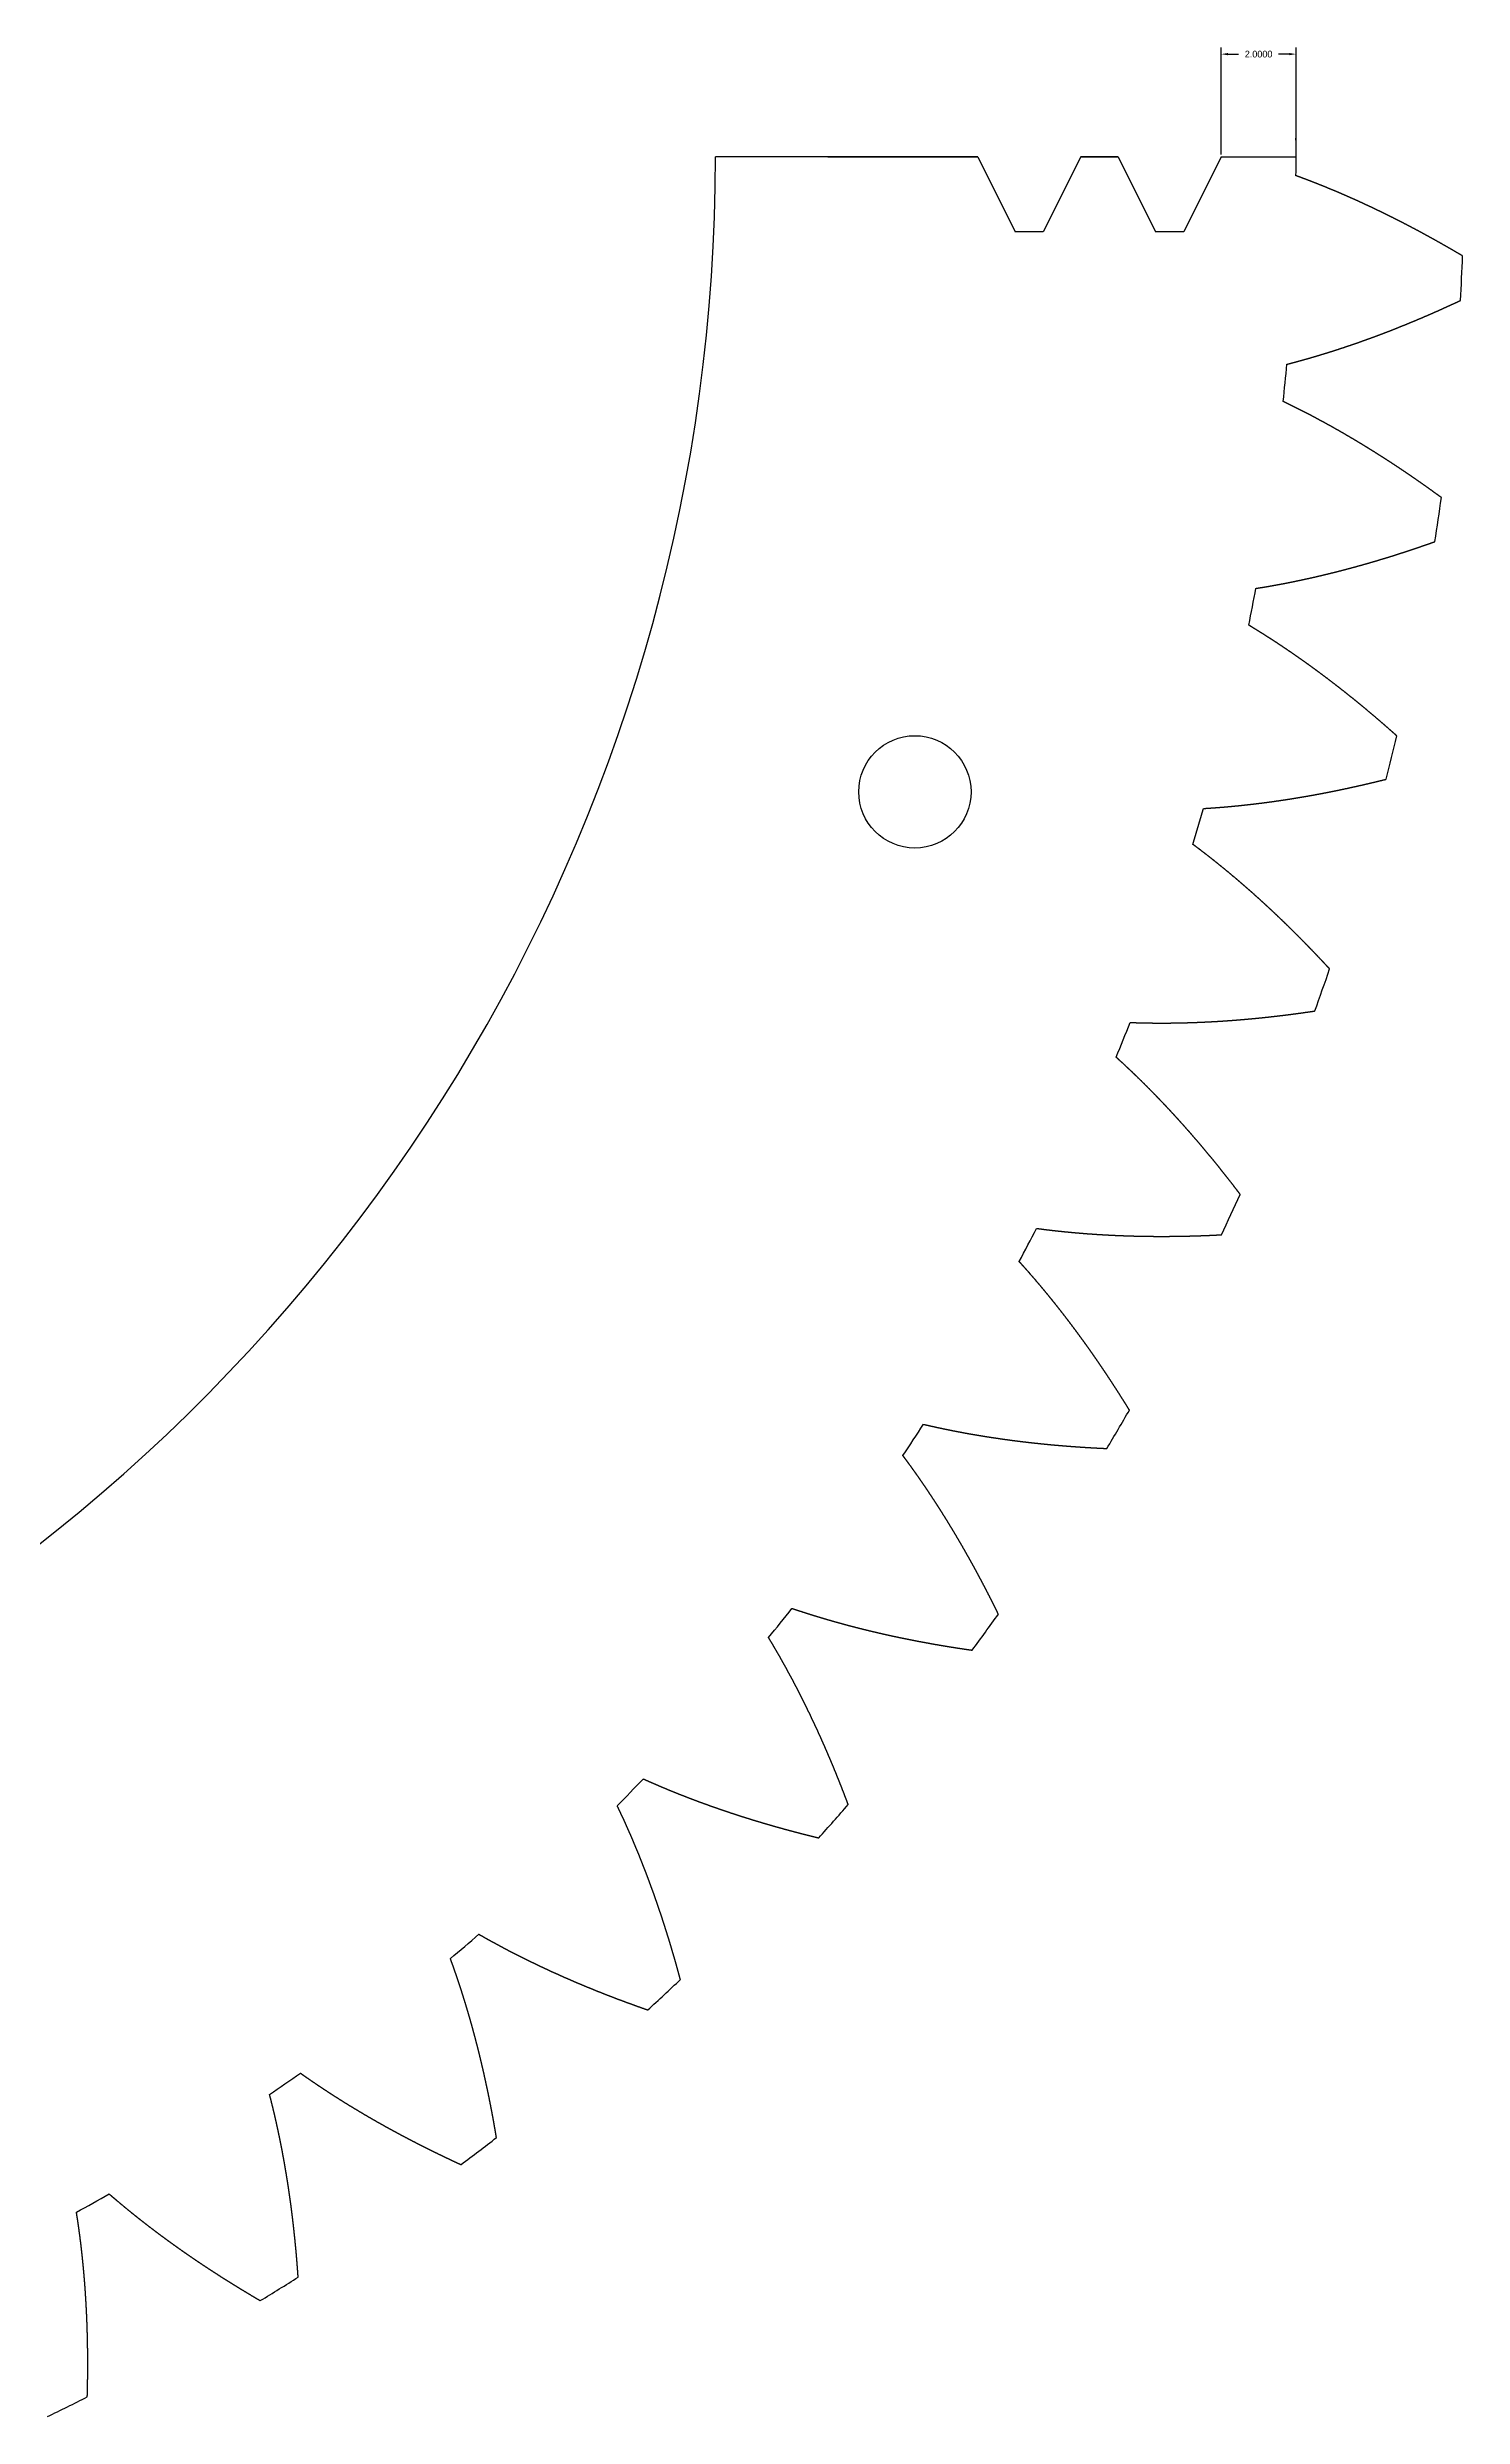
# Model space of a CAD drawing. Header units: millimetres. Extents: x -106 to 415, y -206 to 191.
# Drawn here: x 144.1 to 181.9, y -199.3 to -136.1 of the extents above; entities that cross this region are included whole.
import ezdxf

# ---------------------------------------------------------------- set-up
doc = ezdxf.new("R2010")
doc.units = ezdxf.units.MM
doc.header["$MEASUREMENT"] = 0

msp = doc.modelspace()

# ---------------------------------------------------------------- linework, layer by layer
at = {"linetype": 'Continuous'}
for p, q in [((175.46532, -138.94533), (175.46532, -136.08253)), ((175.64532, -136.26253), (175.9296, -136.26253)), ((177.28532, -136.26253), (177.00103, -136.26253)), ((177.46532, -138.94533), (177.46532, -136.08253)), ((168.96532, -139.00783), (161.96532, -139.00784)), ((164.96532, -139.00783), (168.96532, -139.00783)), ((168.96532, -139.00783), (169.96532, -141.00783)), ((171.71532, -139.00783), (170.71532, -141.00783)), ((171.71532, -139.00783), (172.71532, -139.00783)), ((172.71532, -139.00783), (171.71532, -139.00783)), ((172.71532, -139.00783), (173.71532, -141.00783)), ((175.46532, -139.00783), (174.46532, -141.00783)), ((175.46532, -139.00783), (177.46532, -139.00783)), ((170.71532, -141.00783), (169.96532, -141.00783)), ((174.46532, -141.00783), (173.71532, -141.00783))]:
    msp.add_line(p, q, dxfattribs=at)
msp.add_circle((167.28854, -155.95724), 1.5)
for centre, radius, start, end in [((114.96532, -139.00784), 47, 177.2307675, 0), ((114.96532, -139.00783), 62.5, 359.5415932, 0.458407), ((114.96532, -139.00783), 67, 356.7223249, 357.7392137), ((114.96532, -139.00783), 62.5, 354.0031316, 354.9199455), ((114.96532, -139.00783), 67, 351.1838634, 352.2007522), ((114.96532, -139.00783), 62.5, 348.4646701, 349.3814839), ((114.96532, -139.00783), 67, 345.6454018, 346.6622907), ((114.96532, -139.00783), 62.5, 342.9262085, 343.8430224), ((114.96532, -139.00783), 67, 340.1069403, 341.1238291), ((114.96532, -139.00783), 62.5, 337.387747, 338.3045609), ((114.96532, -139.00783), 67, 334.5684787, 335.5853676), ((114.96532, -139.00783), 62.5, 331.8492855, 332.7660993), ((114.96532, -139.00783), 67, 329.0300172, 330.046906), ((114.96532, -139.00783), 62.5, 326.3108239, 327.2276378), ((114.96532, -139.00783), 62.5, 320.7723624, 321.6891762), ((114.96532, -139.00783), 67, 323.4915557, 324.5084445), ((114.96532, -139.00783), 62.5, 315.2339009, 316.1507147), ((114.96532, -139.00783), 67, 317.9530941, 318.969983), ((114.96532, -139.00783), 62.5, 309.6954393, 310.6122532), ((114.96532, -139.00783), 67, 312.4146326, 313.4315214), ((114.96532, -139.00783), 62.5, 304.1569778, 305.0737916), ((114.96532, -139.00783), 67, 306.8761711, 307.8930599), ((114.96532, -139.00783), 62.5, 298.6185162, 299.5353301), ((114.96532, -139.00783), 67, 301.3377095, 302.3545984), ((114.96532, -139.00783), 67, 295.799248, 296.8161368)]:
    msp.add_arc(centre, radius, start, end)
for points in [[(181.91317, -141.65084), (181.89384, -141.63937), (181.85518, -141.61645), (181.79715, -141.58219), (181.71972, -141.53675), (181.62282, -141.48036), (181.52581, -141.42436), (181.4287, -141.36877), (181.33148, -141.31358), (181.23416, -141.2588), (181.13672, -141.20443), (181.03919, -141.15048), (180.94155, -141.09694), (180.8438, -141.04381), (180.74596, -140.99111), (180.64801, -140.93883), (180.54996, -140.88697), (180.4518, -140.83554), (180.35355, -140.78455), (180.2552, -140.73398), (180.15675, -140.68385), (180.0582, -140.63416), (179.95955, -140.58491), (179.8608, -140.53611), (179.76196, -140.48775), (179.66302, -140.43985), (179.56399, -140.39239), (179.46486, -140.3454), (179.36564, -140.29887), (179.26632, -140.2528), (179.16691, -140.2072), (179.06741, -140.16207), (178.96781, -140.11742), (178.86813, -140.07325), (178.76835, -140.02956), (178.66849, -139.98636), (178.56853, -139.94365), (178.46849, -139.90143), (178.36836, -139.85972), (178.26814, -139.81851), (178.16784, -139.77781), (178.06745, -139.73764), (177.96697, -139.69799), (177.86641, -139.65887), (177.76577, -139.62029), (177.66504, -139.58224), (177.58439, -139.55223), (177.52387, -139.52996), (177.4835, -139.51522), (177.46332, -139.50787)], [(177.21982, -144.54206), (177.24062, -144.53669), (177.28222, -144.52592), (177.34461, -144.50959), (177.42777, -144.48751), (177.5317, -144.45936), (177.6356, -144.43067), (177.73947, -144.40144), (177.8433, -144.37167), (177.9471, -144.34137), (178.05086, -144.31055), (178.15459, -144.2792), (178.25828, -144.24735), (178.36193, -144.21498), (178.46554, -144.18212), (178.56911, -144.14876), (178.67263, -144.11491), (178.77612, -144.08056), (178.87956, -144.04573), (178.98295, -144.01042), (179.0863, -143.97462), (179.1896, -143.93836), (179.29285, -143.90162), (179.39605, -143.86441), (179.4992, -143.82674), (179.6023, -143.7886), (179.70535, -143.75001), (179.80834, -143.71097), (179.91128, -143.67147), (180.01417, -143.63152), (180.117, -143.59113), (180.21977, -143.55029), (180.32249, -143.50901), (180.42515, -143.4673), (180.52774, -143.42515), (180.63028, -143.38256), (180.73276, -143.33955), (180.83517, -143.29611), (180.93753, -143.25224), (181.03981, -143.20795), (181.14204, -143.16324), (181.2442, -143.11811), (181.34629, -143.07256), (181.44831, -143.0266), (181.55027, -142.98023), (181.65216, -142.93345), (181.73362, -142.8957), (181.79468, -142.8672), (181.83537, -142.84812), (181.85572, -142.83856)], [(181.34554, -148.09991), (181.32741, -148.08662), (181.29114, -148.06007), (181.23669, -148.02038), (181.16401, -147.96768), (181.073, -147.90219), (180.98186, -147.83709), (180.89056, -147.77239), (180.79912, -147.70807), (180.70754, -147.64416), (180.61581, -147.58064), (180.52394, -147.51752), (180.43192, -147.45481), (180.33976, -147.3925), (180.24745, -147.3306), (180.15501, -147.26911), (180.06242, -147.20803), (179.96969, -147.14737), (179.87682, -147.08713), (179.78381, -147.0273), (179.69065, -146.96791), (179.59736, -146.90894), (179.50392, -146.8504), (179.41035, -146.79229), (179.31663, -146.73462), (179.22278, -146.67739), (179.12879, -146.6206), (179.03466, -146.56426), (178.94039, -146.50837), (178.84598, -146.45293), (178.75144, -146.39794), (178.65676, -146.34342), (178.56194, -146.28937), (178.46698, -146.23578), (178.37189, -146.18267), (178.27666, -146.13003), (178.18129, -146.07788), (178.08579, -146.0262), (177.99015, -145.97502), (177.89438, -145.92433), (177.79847, -145.87414), (177.70243, -145.82446), (177.60625, -145.7753), (177.50993, -145.72666), (177.41348, -145.67855), (177.3169, -145.63095), (177.23952, -145.5933), (177.18143, -145.56529), (177.14268, -145.54672), (177.12329, -145.53747)], [(176.39506, -150.52465), (176.41628, -150.52132), (176.45873, -150.51461), (176.5224, -150.50438), (176.60731, -150.49042), (176.71347, -150.47243), (176.81965, -150.45391), (176.92586, -150.43484), (177.03208, -150.41523), (177.13832, -150.39509), (177.24457, -150.37443), (177.35084, -150.35324), (177.45712, -150.33154), (177.56341, -150.30933), (177.66971, -150.28662), (177.77601, -150.26341), (177.88232, -150.23971), (177.98864, -150.21551), (178.09495, -150.19083), (178.20127, -150.16566), (178.30759, -150.14), (178.41391, -150.11387), (178.52022, -150.08727), (178.62654, -150.0602), (178.73284, -150.03266), (178.83914, -150.00465), (178.94543, -149.97619), (179.05171, -149.94727), (179.15799, -149.91789), (179.26425, -149.88806), (179.3705, -149.85778), (179.47673, -149.82705), (179.58295, -149.79588), (179.68915, -149.76426), (179.79534, -149.73221), (179.90151, -149.69972), (180.00766, -149.6668), (180.11379, -149.63345), (180.2199, -149.59966), (180.32599, -149.56545), (180.43205, -149.53082), (180.53808, -149.49576), (180.6441, -149.46028), (180.75008, -149.42438), (180.85604, -149.38806), (180.96196, -149.35133), (181.04668, -149.32162), (181.11021, -149.29915), (181.15256, -149.28408), (181.17373, -149.27653)], [(180.15814, -154.46408), (180.14138, -154.4491), (180.10784, -154.41918), (180.05748, -154.37441), (179.99022, -154.31494), (179.90596, -154.24098), (179.82152, -154.16739), (179.7369, -154.09417), (179.65209, -154.02134), (179.56711, -153.94888), (179.48193, -153.87681), (179.39658, -153.80512), (179.31105, -153.73381), (179.22533, -153.6629), (179.13943, -153.59238), (179.05335, -153.52225), (178.96709, -153.45253), (178.88065, -153.3832), (178.79402, -153.31427), (178.70722, -153.24575), (178.62023, -153.17764), (178.53306, -153.10994), (178.44572, -153.04266), (178.35819, -152.97579), (178.27048, -152.90935), (178.18259, -152.84333), (178.09451, -152.77773), (178.00626, -152.71257), (177.91783, -152.64784), (177.82921, -152.58354), (177.74041, -152.51969), (177.65144, -152.45629), (177.56228, -152.39334), (177.47293, -152.33083), (177.38341, -152.26879), (177.29371, -152.20721), (177.20382, -152.14609), (177.11375, -152.08544), (177.0235, -152.02526), (176.93307, -151.96557), (176.84245, -151.90636), (176.75165, -151.84764), (176.66066, -151.78943), (176.56949, -151.73172), (176.47813, -151.67452), (176.38659, -151.61783), (176.31322, -151.57288), (176.2581, -151.5394), (176.22132, -151.51718), (176.20292, -151.50609)], [(174.99675, -156.39971), (175.01819, -156.39844), (175.06109, -156.39586), (175.12545, -156.39182), (175.21132, -156.38613), (175.31872, -156.37847), (175.42619, -156.37028), (175.53374, -156.36155), (175.64135, -156.35229), (175.74904, -156.34249), (175.85679, -156.33218), (175.96461, -156.32135), (176.07249, -156.31), (176.18043, -156.29816), (176.28842, -156.28581), (176.39647, -156.27297), (176.50457, -156.25964), (176.61272, -156.24582), (176.72093, -156.23151), (176.82918, -156.21672), (176.93748, -156.20145), (177.04582, -156.1857), (177.15421, -156.16948), (177.26263, -156.15279), (177.3711, -156.13564), (177.47961, -156.11803), (177.58815, -156.09996), (177.69673, -156.08143), (177.80534, -156.06244), (177.91398, -156.043), (178.02266, -156.02312), (178.13136, -156.00279), (178.2401, -155.98202), (178.34885, -155.9608), (178.45764, -155.93915), (178.56645, -155.91706), (178.67528, -155.89453), (178.78413, -155.87158), (178.89301, -155.84819), (179.0019, -155.82438), (179.11081, -155.80014), (179.21974, -155.77548), (179.32868, -155.7504), (179.43763, -155.72489), (179.5466, -155.69897), (179.65558, -155.67264), (179.74277, -155.65124), (179.80817, -155.63501), (179.85177, -155.6241), (179.87357, -155.61863)], [(178.36206, -160.68394), (178.34682, -160.66741), (178.31633, -160.63439), (178.27052, -160.58497), (178.20931, -160.51929), (178.13258, -160.43754), (178.05564, -160.35615), (177.97848, -160.27511), (177.9011, -160.19442), (177.8235, -160.1141), (177.74568, -160.03414), (177.66765, -159.95455), (177.58939, -159.87532), (177.51092, -159.79647), (177.43223, -159.71799), (177.35332, -159.63988), (177.27419, -159.56215), (177.19484, -159.48481), (177.11528, -159.40784), (177.03549, -159.33127), (176.95548, -159.25508), (176.87526, -159.17928), (176.79481, -159.10388), (176.71414, -159.02888), (176.63326, -158.95428), (176.55215, -158.88008), (176.47082, -158.80629), (176.38926, -158.73292), (176.30749, -158.65995), (176.22549, -158.58741), (176.14327, -158.51529), (176.06083, -158.44359), (175.97816, -158.37232), (175.89527, -158.30149), (175.81215, -158.2311), (175.72881, -158.16115), (175.64524, -158.09164), (175.56145, -158.02258), (175.47743, -157.95397), (175.39318, -157.88583), (175.3087, -157.81815), (175.22399, -157.75094), (175.13904, -157.68422), (175.05387, -157.61798), (174.96846, -157.55223), (174.88282, -157.48697), (174.81412, -157.43515), (174.76249, -157.3965), (174.72803, -157.37084), (174.71078, -157.35803)], [(173.03794, -162.11238), (173.05941, -162.11319), (173.10235, -162.11476), (173.16681, -162.11696), (173.25282, -162.11958), (173.36046, -162.12232), (173.46822, -162.12454), (173.57611, -162.12623), (173.68412, -162.1274), (173.79224, -162.12804), (173.90049, -162.12818), (174.00885, -162.1278), (174.11732, -162.12692), (174.2259, -162.12555), (174.33458, -162.12369), (174.44336, -162.12133), (174.55224, -162.1185), (174.66123, -162.11518), (174.77031, -162.11138), (174.87948, -162.1071), (174.98875, -162.10236), (175.0981, -162.09714), (175.20755, -162.09146), (175.31708, -162.08531), (175.4267, -162.07871), (175.5364, -162.07165), (175.64618, -162.06414), (175.75604, -162.05617), (175.86597, -162.04776), (175.97599, -162.0389), (176.08607, -162.0296), (176.19623, -162.01985), (176.30646, -162.00967), (176.41676, -161.99905), (176.52713, -161.988), (176.63756, -161.97651), (176.74806, -161.9646), (176.85862, -161.95225), (176.96924, -161.93949), (177.07992, -161.9263), (177.19066, -161.91268), (177.30146, -161.89865), (177.41232, -161.8842), (177.52322, -161.86933), (177.63418, -161.85405), (177.74519, -161.83835), (177.83404, -161.82547), (177.90071, -161.81562), (177.94516, -161.80898), (177.96739, -161.80563)], [(175.97405, -166.70141), (175.96048, -166.68349), (175.93332, -166.64769), (175.89249, -166.59408), (175.83791, -166.52279), (175.76943, -166.43402), (175.7007, -166.34558), (175.63172, -166.25747), (175.56249, -166.1697), (175.49301, -166.08226), (175.42327, -165.99516), (175.35328, -165.90841), (175.28304, -165.822), (175.21254, -165.73594), (175.14179, -165.65023), (175.07079, -165.56487), (174.99953, -165.47987), (174.92802, -165.39523), (174.85625, -165.31094), (174.78423, -165.22702), (174.71195, -165.14347), (174.63941, -165.06028), (174.56662, -164.97747), (174.49357, -164.89503), (174.42026, -164.81298), (174.34669, -164.7313), (174.27286, -164.65), (174.19877, -164.5691), (174.12442, -164.48858), (174.04981, -164.40846), (173.97493, -164.32874), (173.89979, -164.24942), (173.82439, -164.17051), (173.74872, -164.09201), (173.67279, -164.01393), (173.59658, -163.93626), (173.52011, -163.85901), (173.44338, -163.78218), (173.36637, -163.70579), (173.28909, -163.62983), (173.21154, -163.55431), (173.13371, -163.47924), (173.0556, -163.40463), (172.97721, -163.33049), (172.89855, -163.2568), (172.81961, -163.18358), (172.75623, -163.12537), (172.70857, -163.08192), (172.67675, -163.05304), (172.66082, -163.03863)], [(170.53693, -167.60934), (170.55822, -167.61222), (170.60081, -167.61793), (170.66475, -167.62633), (170.75011, -167.63724), (170.85698, -167.65036), (170.96402, -167.66296), (171.07124, -167.67506), (171.17863, -167.68665), (171.2862, -167.69773), (171.39392, -167.70831), (171.50181, -167.71839), (171.60986, -167.72799), (171.71806, -167.7371), (171.82642, -167.74573), (171.93492, -167.75389), (172.04357, -167.76157), (172.15236, -167.76879), (172.2613, -167.77554), (172.37038, -167.78182), (172.47959, -167.78764), (172.58894, -167.793), (172.69842, -167.79791), (172.80804, -167.80237), (172.91778, -167.80637), (173.02765, -167.80993), (173.13764, -167.81305), (173.24776, -167.81573), (173.35799, -167.81796), (173.46835, -167.81976), (173.57882, -167.82113), (173.6894, -167.82206), (173.8001, -167.82256), (173.91091, -167.82264), (174.02183, -167.82229), (174.13285, -167.82152), (174.24399, -167.82032), (174.35522, -167.81871), (174.46656, -167.81668), (174.578, -167.81423), (174.68954, -167.81137), (174.80117, -167.80809), (174.9129, -167.80441), (175.02473, -167.80031), (175.13664, -167.79581), (175.24865, -167.7909), (175.33833, -167.78665), (175.40563, -167.78329), (175.45052, -167.78096), (175.47296, -167.77978)], [(173.01643, -172.46032), (173.00465, -172.44118), (172.98106, -172.40291), (172.9456, -172.34562), (172.89816, -172.2694), (172.83857, -172.17443), (172.77869, -172.07977), (172.71854, -171.98541), (172.6581, -171.89136), (172.59738, -171.79763), (172.53638, -171.70421), (172.47509, -171.61111), (172.41351, -171.51832), (172.35165, -171.42586), (172.28951, -171.33372), (172.22707, -171.24191), (172.16435, -171.15043), (172.10134, -171.05928), (172.03804, -170.96846), (171.97446, -170.87798), (171.91058, -170.78784), (171.84641, -170.69804), (171.78195, -170.60859), (171.71719, -170.51949), (171.65214, -170.43074), (171.5868, -170.34234), (171.52116, -170.2543), (171.45523, -170.16662), (171.389, -170.07931), (171.32246, -169.99236), (171.25563, -169.90578), (171.1885, -169.81958), (171.12107, -169.73376), (171.05333, -169.64833), (170.98528, -169.56328), (170.91693, -169.47861), (170.84827, -169.39434), (170.77931, -169.31047), (170.71003, -169.227), (170.64045, -169.14394), (170.57054, -169.06129), (170.50032, -168.97906), (170.42978, -168.89726), (170.35892, -168.81589), (170.28773, -168.73496), (170.21623, -168.65446), (170.15876, -168.5904), (170.11552, -168.54256), (170.08663, -168.51075), (170.07217, -168.49486)], [(167.51706, -172.83925), (167.53797, -172.84417), (167.57981, -172.85396), (167.64264, -172.8685), (167.72655, -172.88759), (167.83165, -172.91097), (167.93698, -172.93385), (168.04253, -172.95623), (168.14831, -172.97813), (168.2543, -172.99954), (168.3605, -173.02047), (168.46691, -173.04092), (168.57353, -173.0609), (168.68035, -173.08041), (168.78736, -173.09946), (168.89457, -173.11805), (169.00197, -173.13619), (169.10956, -173.15387), (169.21734, -173.1711), (169.3253, -173.18788), (169.43344, -173.20421), (169.54176, -173.2201), (169.65026, -173.23555), (169.75893, -173.25057), (169.86778, -173.26515), (169.97679, -173.2793), (170.08597, -173.29302), (170.19531, -173.30631), (170.30482, -173.31917), (170.41448, -173.33161), (170.5243, -173.34364), (170.63428, -173.35524), (170.74442, -173.36642), (170.8547, -173.37719), (170.96513, -173.38755), (171.07572, -173.39749), (171.18645, -173.40703), (171.29732, -173.41616), (171.40833, -173.42488), (171.51949, -173.4332), (171.63078, -173.44112), (171.74221, -173.44863), (171.85378, -173.45575), (171.96547, -173.46247), (172.0773, -173.46879), (172.18926, -173.47471), (172.27893, -173.47914), (172.34624, -173.48228), (172.39114, -173.4843), (172.4136, -173.48529)], [(169.51679, -177.90689), (169.50692, -177.8867), (169.48713, -177.84634), (169.45737, -177.78589), (169.4175, -177.70545), (169.36735, -177.60517), (169.3169, -177.50517), (169.26613, -177.40545), (169.21506, -177.30601), (169.16366, -177.20685), (169.11196, -177.10798), (169.05994, -177.0094), (169.00761, -176.9111), (168.95496, -176.8131), (168.902, -176.7154), (168.84872, -176.61799), (168.79512, -176.52088), (168.7412, -176.42407), (168.68696, -176.32757), (168.6324, -176.23137), (168.57752, -176.13549), (168.52232, -176.03992), (168.46679, -175.94466), (168.41094, -175.84973), (168.35476, -175.75511), (168.29826, -175.66082), (168.24142, -175.56686), (168.18426, -175.47322), (168.12676, -175.37992), (168.06893, -175.28696), (168.01077, -175.19434), (167.95227, -175.10206), (167.89343, -175.01014), (167.83425, -174.91856), (167.77473, -174.82734), (167.71487, -174.73647), (167.65467, -174.64597), (167.59412, -174.55584), (167.53323, -174.46607), (167.47198, -174.37668), (167.41038, -174.28767), (167.34842, -174.19905), (167.28611, -174.11082), (167.22343, -174.02299), (167.16039, -173.93557), (167.09698, -173.84854), (167.04597, -173.77924), (167.00755, -173.72744), (166.98186, -173.69299), (166.969, -173.67579)], [(164.00652, -177.75329), (164.02686, -177.7602), (164.06756, -177.77399), (164.1287, -177.79452), (164.21037, -177.82162), (164.31273, -177.85503), (164.41536, -177.88797), (164.51826, -177.92044), (164.62142, -177.95244), (164.72485, -177.98398), (164.82854, -178.01506), (164.93248, -178.04569), (165.03667, -178.07586), (165.14111, -178.10559), (165.24578, -178.13489), (165.3507, -178.16374), (165.45585, -178.19215), (165.56123, -178.22014), (165.66684, -178.24769), (165.77268, -178.27481), (165.87874, -178.3015), (165.98502, -178.32777), (166.09152, -178.35363), (166.19824, -178.37906), (166.30516, -178.40408), (166.4123, -178.42868), (166.51965, -178.45287), (166.6272, -178.47665), (166.73495, -178.50003), (166.8429, -178.52299), (166.95105, -178.54556), (167.0594, -178.56772), (167.16794, -178.58948), (167.27667, -178.61085), (167.38559, -178.63181), (167.49469, -178.65239), (167.60398, -178.67256), (167.71346, -178.69235), (167.82311, -178.71175), (167.93294, -178.73076), (168.04295, -178.74938), (168.15314, -178.76761), (168.2635, -178.78546), (168.37402, -178.80293), (168.48472, -178.82001), (168.59558, -178.83672), (168.68441, -178.84978), (168.7511, -178.8594), (168.7956, -178.86575), (168.81785, -178.8689)], [(165.50783, -182.99027), (165.49994, -182.96922), (165.48415, -182.92714), (165.46036, -182.8641), (165.42844, -182.78018), (165.38821, -182.67554), (165.34764, -182.57113), (165.30673, -182.46698), (165.26549, -182.36307), (165.22391, -182.25942), (165.18199, -182.15602), (165.13973, -182.05288), (165.09713, -181.94999), (165.05418, -181.84737), (165.0109, -181.745), (164.96727, -181.64291), (164.92329, -181.54108), (164.87897, -181.43952), (164.8343, -181.33823), (164.78928, -181.23722), (164.74391, -181.13649), (164.69819, -181.03604), (164.65211, -180.93587), (164.60568, -180.83598), (164.5589, -180.73639), (164.51175, -180.63708), (164.46425, -180.53807), (164.41639, -180.43936), (164.36817, -180.34094), (164.31958, -180.24284), (164.27063, -180.14503), (164.22131, -180.04754), (164.17162, -179.95036), (164.12156, -179.8535), (164.07112, -179.75696), (164.02031, -179.66075), (163.96912, -179.56486), (163.91756, -179.4693), (163.86561, -179.37407), (163.81328, -179.27919), (163.76055, -179.18465), (163.70744, -179.09046), (163.65393, -178.99663), (163.60002, -178.90316), (163.54571, -178.81006), (163.491, -178.71732), (163.44691, -178.64342), (163.41367, -178.58816), (163.39143, -178.55139), (163.38029, -178.53302)], [(160.03811, -182.30557), (160.05768, -182.31441), (160.09686, -182.33206), (160.15573, -182.3584), (160.2344, -182.39326), (160.33306, -182.43639), (160.43203, -182.47908), (160.53132, -182.52133), (160.63091, -182.56314), (160.73081, -182.60452), (160.83102, -182.64546), (160.93152, -182.68597), (161.03231, -182.72606), (161.13339, -182.76573), (161.23475, -182.80499), (161.33639, -182.84383), (161.43831, -182.88227), (161.54049, -182.92029), (161.64295, -182.9579), (161.74568, -182.99511), (161.84867, -183.03192), (161.95192, -183.06833), (162.05543, -183.10434), (162.15919, -183.13995), (162.26321, -183.17517), (162.36747, -183.21), (162.47198, -183.24444), (162.57673, -183.27849), (162.68172, -183.31215), (162.78695, -183.34543), (162.89242, -183.37833), (162.99812, -183.41084), (163.10406, -183.44298), (163.21022, -183.47474), (163.3166, -183.50612), (163.42321, -183.53713), (163.53005, -183.56776), (163.6371, -183.59802), (163.74437, -183.62791), (163.85186, -183.65743), (163.95956, -183.68658), (164.06747, -183.71536), (164.17559, -183.74378), (164.28391, -183.77183), (164.39244, -183.79952), (164.50118, -183.82685), (164.58833, -183.84842), (164.65378, -183.86444), (164.69746, -183.87505), (164.7193, -183.88033)], [(161.02696, -187.663), (161.02114, -187.64129), (161.00949, -187.59788), (160.99189, -187.53284), (160.96822, -187.44623), (160.93827, -187.33819), (160.90797, -187.23036), (160.87731, -187.12274), (160.84629, -187.01534), (160.8149, -186.90816), (160.78316, -186.8012), (160.75105, -186.69446), (160.71858, -186.58794), (160.68574, -186.48165), (160.65253, -186.37559), (160.61896, -186.26976), (160.58502, -186.16416), (160.5507, -186.0588), (160.51602, -185.95367), (160.48096, -185.84879), (160.44552, -185.74414), (160.40971, -185.63975), (160.37352, -185.5356), (160.33694, -185.4317), (160.29999, -185.32805), (160.26265, -185.22466), (160.22493, -185.12153), (160.18682, -185.01866), (160.14832, -184.91605), (160.10943, -184.81371), (160.07014, -184.71164), (160.03046, -184.60984), (159.99038, -184.50832), (159.9499, -184.40708), (159.90902, -184.30612), (159.86773, -184.20545), (159.82604, -184.10507), (159.78393, -184.00498), (159.74142, -183.90519), (159.69849, -183.80569), (159.65514, -183.70651), (159.61136, -183.60763), (159.56716, -183.50908), (159.52252, -183.41084), (159.47745, -183.31293), (159.43195, -183.21535), (159.3952, -183.13754), (159.36744, -183.07932), (159.34886, -183.04058), (159.33954, -183.02122)], [(155.64885, -186.45359), (155.66748, -186.46428), (155.70478, -186.48563), (155.76083, -186.51753), (155.83577, -186.55982), (155.92981, -186.61227), (156.0242, -186.66431), (156.11894, -186.71595), (156.21403, -186.76718), (156.30948, -186.818), (156.40526, -186.86842), (156.50138, -186.91844), (156.59784, -186.96808), (156.69462, -187.01732), (156.79171, -187.06617), (156.88913, -187.11465), (156.98686, -187.16273), (157.0849, -187.21044), (157.18325, -187.25777), (157.28191, -187.30472), (157.38086, -187.3513), (157.48012, -187.3975), (157.57967, -187.44333), (157.67951, -187.48879), (157.77964, -187.53388), (157.88005, -187.57861), (157.98075, -187.62298), (158.08173, -187.66698), (158.18298, -187.71062), (158.28451, -187.7539), (158.38631, -187.79682), (158.48838, -187.83939), (158.59072, -187.8816), (158.69332, -187.92345), (158.79618, -187.96496), (158.8993, -188.00611), (159.00268, -188.04691), (159.10631, -188.08736), (159.21019, -188.12746), (159.31433, -188.16722), (159.41871, -188.20663), (159.52334, -188.24569), (159.62821, -188.28441), (159.73332, -188.32279), (159.83868, -188.36082), (159.94427, -188.39852), (160.02893, -188.4284), (160.09253, -188.45066), (160.13498, -188.46543), (160.15621, -188.4728)], [(156.11602, -191.88145), (156.11233, -191.85928), (156.10492, -191.81495), (156.09368, -191.74851), (156.07848, -191.66002), (156.0591, -191.5496), (156.03935, -191.43934), (156.01922, -191.32927), (155.9987, -191.21938), (155.97781, -191.10967), (155.95654, -191.00014), (155.93488, -190.8908), (155.91284, -190.78164), (155.89041, -190.67268), (155.8676, -190.56391), (155.8444, -190.45533), (155.82081, -190.34695), (155.79682, -190.23877), (155.77244, -190.13079), (155.74767, -190.02301), (155.7225, -189.91543), (155.69693, -189.80807), (155.67096, -189.70091), (155.64458, -189.59397), (155.6178, -189.48724), (155.59062, -189.38073), (155.56303, -189.27444), (155.53502, -189.16837), (155.50661, -189.06252), (155.47777, -188.95691), (155.44852, -188.85152), (155.41885, -188.74637), (155.38876, -188.64145), (155.35824, -188.53678), (155.32729, -188.43235), (155.29591, -188.32816), (155.2641, -188.22422), (155.23185, -188.12054), (155.19917, -188.01711), (155.16604, -187.91393), (155.13247, -187.81103), (155.09844, -187.70839), (155.06395, -187.60603), (155.029, -187.50394), (154.99359, -187.40214), (154.95772, -187.30062), (154.92865, -187.21962), (154.90665, -187.15901), (154.89188, -187.11865), (154.88448, -187.09848)], [(150.87975, -190.15862), (150.89726, -190.17107), (150.93233, -190.19591), (150.98503, -190.23307), (151.05555, -190.28239), (151.14408, -190.34368), (151.23301, -190.40459), (151.32232, -190.46513), (151.41203, -190.52529), (151.50212, -190.58509), (151.59259, -190.64452), (151.68344, -190.70359), (151.77465, -190.7623), (151.86622, -190.82065), (151.95815, -190.87865), (152.05044, -190.9363), (152.14307, -190.99359), (152.23605, -191.05054), (152.32937, -191.10714), (152.42304, -191.16339), (152.51704, -191.2193), (152.61137, -191.27487), (152.70603, -191.33009), (152.80102, -191.38498), (152.89633, -191.43952), (152.99196, -191.49374), (153.0879, -191.54761), (153.18416, -191.60115), (153.28073, -191.65436), (153.37761, -191.70724), (153.47479, -191.75979), (153.57227, -191.81201), (153.67006, -191.8639), (153.76814, -191.91546), (153.86652, -191.9667), (153.96518, -192.01761), (154.06414, -192.06819), (154.16339, -192.11846), (154.26292, -192.1684), (154.36273, -192.21802), (154.46282, -192.26732), (154.56319, -192.3163), (154.66383, -192.36496), (154.76475, -192.4133), (154.86594, -192.46133), (154.9674, -192.50904), (155.04878, -192.54695), (155.10994, -192.57525), (155.15076, -192.59405), (155.17119, -192.60343)], [(150.82088, -195.60623), (150.81934, -195.58381), (150.81624, -195.53897), (150.81147, -195.47175), (150.80488, -195.38222), (150.79625, -195.27043), (150.78723, -195.15879), (150.77781, -195.04729), (150.768, -194.93593), (150.7578, -194.82471), (150.7472, -194.71364), (150.73619, -194.60272), (150.72479, -194.49195), (150.71298, -194.38133), (150.70078, -194.27087), (150.68816, -194.16056), (150.67514, -194.0504), (150.66171, -193.94041), (150.64786, -193.83058), (150.63361, -193.72092), (150.61894, -193.61141), (150.60385, -193.50208), (150.58834, -193.39292), (150.57241, -193.28393), (150.55606, -193.17511), (150.53928, -193.06648), (150.52207, -192.95802), (150.50444, -192.84974), (150.48637, -192.74165), (150.46787, -192.63374), (150.44892, -192.52602), (150.42954, -192.4185), (150.40971, -192.31117), (150.38944, -192.20404), (150.36871, -192.09711), (150.34753, -191.99038), (150.3259, -191.88386), (150.30381, -191.77754), (150.28127, -191.67144), (150.25825, -191.56555), (150.23476, -191.45988), (150.2108, -191.35444), (150.18635, -191.24923), (150.16142, -191.14425), (150.136, -191.0395), (150.11009, -190.93499), (150.08898, -190.85157), (150.07293, -190.78911), (150.06213, -190.74752), (150.0567, -190.72673)], [(145.77533, -193.38608), (145.79156, -193.40015), (145.82406, -193.42826), (145.87293, -193.47034), (145.93836, -193.52624), (146.02056, -193.59578), (146.10319, -193.66499), (146.18625, -193.73386), (146.26973, -193.80241), (146.35363, -193.87062), (146.43794, -193.9385), (146.52266, -194.00606), (146.60778, -194.0733), (146.6933, -194.14022), (146.7792, -194.20682), (146.86549, -194.27311), (146.95216, -194.33907), (147.03921, -194.40473), (147.12664, -194.47007), (147.21443, -194.5351), (147.3026, -194.59982), (147.39113, -194.66423), (147.48002, -194.72834), (147.56926, -194.79213), (147.65886, -194.85563), (147.74881, -194.91881), (147.83911, -194.9817), (147.92975, -195.04428), (148.02074, -195.10656), (148.11206, -195.16854), (148.20371, -195.23022), (148.2957, -195.29161), (148.38802, -195.35269), (148.48067, -195.41348), (148.57364, -195.47397), (148.66694, -195.53417), (148.76055, -195.59407), (148.85448, -195.65368), (148.94872, -195.71299), (149.04328, -195.77202), (149.13815, -195.83075), (149.23332, -195.88918), (149.3288, -195.94733), (149.42458, -196.00519), (149.52066, -196.06275), (149.61704, -196.12003), (149.69439, -196.16562), (149.75253, -196.19969), (149.79135, -196.22234), (149.81077, -196.23365)], [(145.19096, -198.80257), (145.1916, -198.7801), (145.19283, -198.73518), (145.19457, -198.66781), (145.19665, -198.57806), (145.19885, -198.46596), (145.20065, -198.35397), (145.20204, -198.24208), (145.20302, -198.13029), (145.2036, -198.01861), (145.20377, -197.90704), (145.20352, -197.79557), (145.20286, -197.68422), (145.20179, -197.57297), (145.2003, -197.46185), (145.19839, -197.35083), (145.19606, -197.23994), (145.1933, -197.12917), (145.19013, -197.01851), (145.18652, -196.90798), (145.18249, -196.79758), (145.17802, -196.6873), (145.17312, -196.57715), (145.16779, -196.46713), (145.16201, -196.35724), (145.1558, -196.24749), (145.14914, -196.13788), (145.14204, -196.02841), (145.13448, -195.91907), (145.12648, -195.80989), (145.11802, -195.70084), (145.10911, -195.59195), (145.09973, -195.48321), (145.08989, -195.37462), (145.07958, -195.26619), (145.0688, -195.15791), (145.05755, -195.0498), (145.04583, -194.94185), (145.03363, -194.83407), (145.02094, -194.72645), (145.00776, -194.61901), (144.99408, -194.51175), (144.9799, -194.40467), (144.96522, -194.29777), (144.95003, -194.19106), (144.93433, -194.08454), (144.92137, -193.99947), (144.91142, -193.93575), (144.90468, -193.89331), (144.90129, -193.8721)]]:
    msp.add_open_spline(points, degree=5)
for points in [[(175.64532, -136.23253), (175.64532, -136.29253), (175.46532, -136.26253)], [(177.28532, -136.23253), (177.28532, -136.29253), (177.46532, -136.26253)]]:
    msp.add_solid(points, dxfattribs=at)

# ---------------------------------------------------------------- texts
at = {"linetype": 'Continuous', "insert": (176.46532, -136.26253), "char_height": 0.18, "attachment_point": 5}
msp.add_mtext('\\A1;2.0000', dxfattribs=at)

doc.saveas('drawing.dxf')
